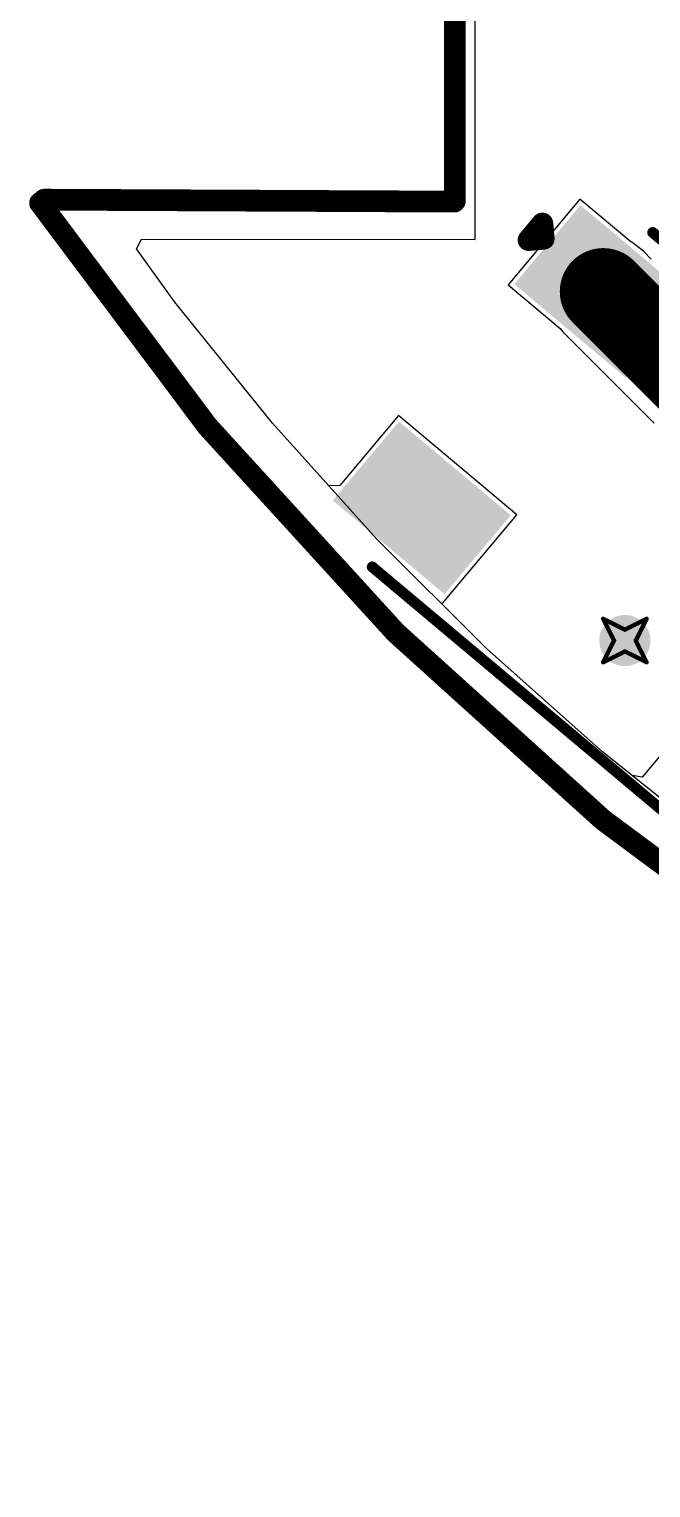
# Model space of a CAD drawing. Header units: millimetres. Extents: x -2 to 282, y -53 to 22.
# Drawn here: x -0.42 to 6.85, y -53.45 to -36.41 of the extents above; entities that cross this region are included whole.
import ezdxf

# ---------------------------------------------------------------- set-up
doc = ezdxf.new("R2010")
doc.units = ezdxf.units.MM
for name, color, linetype in [('BottomLayer', 5, 'Continuous'), ('DrillDrawing', 1, 'Continuous'), ('Mechanical1', 6, 'Continuous'), ('Mechanical2', 216, 'Continuous'), ('TopLayer', 1, 'Continuous'), ('TopOverlay', 2, 'Continuous'), ('TopPaste', 8, 'Continuous'), ('TopSolder', 216, 'Continuous'), ('ViaHoleLayer', 16, 'Continuous')]:
    doc.layers.add(name, color=color, linetype=linetype)

# ---------------------------------------------------------------- blocks, each defined once
blk = doc.blocks.new('WS2812B_XF02_W_25')
at = {"layer": 'TopLayer'}
for points in [[(-3.25, 2.15), (-1.75, 2.15), (-1.75, 1.15), (-3.25, 1.15)], [(3.25, 1.15), (1.75, 1.15), (1.75, 2.15), (3.25, 2.15)], [(-3.25, -1.15), (-1.75, -1.15), (-1.75, -2.15), (-3.25, -2.15)], [(1.75, -1.15), (3.25, -1.15), (3.25, -2.15), (1.75, -2.15)]]:
    blk.add_hatch(color=1, dxfattribs=at).paths.add_polyline_path(points)
at = {"layer": 'TopPaste'}
for points in [[(-3.25, 2.15), (-1.75, 2.15), (-1.75, 1.15), (-3.25, 1.15)], [(3.25, 1.15), (1.75, 1.15), (1.75, 2.15), (3.25, 2.15)], [(-3.25, -1.15), (-1.75, -1.15), (-1.75, -2.15), (-3.25, -2.15)], [(1.75, -1.15), (3.25, -1.15), (3.25, -2.15), (1.75, -2.15)]]:
    blk.add_hatch(color=8, dxfattribs=at).paths.add_polyline_path(points)
at = {"layer": 'TopSolder'}
for points in [[(-3.352, 2.252), (-1.648, 2.252), (-1.648, 1.048), (-3.352, 1.048)], [(3.352, 1.048), (1.648, 1.048), (1.648, 2.252), (3.352, 2.252)], [(-3.352, -1.048), (-1.648, -1.048), (-1.648, -2.252), (-3.352, -2.252)], [(1.648, -1.048), (3.352, -1.048), (3.352, -2.252), (1.648, -2.252)]]:
    blk.add_hatch(color=216, dxfattribs=at).paths.add_polyline_path(points)
at = {"layer": 'TopOverlay'}
for points, const_width in [([(-2.5, 2.551), (2.5, 2.551)], 0.127), ([(-3.556, 1.803), (-3.429, 1.676)], 0.254), ([(-3.556, 1.549), (-3.556, 1.803)], 0.254), ([(-3.556, 1.549), (-3.429, 1.676)], 0.254), ([(-2.5, -2.551), (2.5, -2.551)], 0.127)]:
    blk.add_lwpolyline(points, dxfattribs=dict(at, const_width=const_width))
for points, const_width in [([(-2.532, 2.551, 1), (-2.468, 2.551, 1)], 0.0635), ([(2.468, 2.551, 1), (2.532, 2.551, 1)], 0.0635), ([(-3.619, 1.803, 1), (-3.493, 1.803, 1)], 0.127), ([(-3.619, 1.803, 1), (-3.493, 1.803, 1)], 0.127), ([(-3.493, 1.676, 1), (-3.366, 1.676, 1)], 0.127), ([(-3.493, 1.676, 1), (-3.366, 1.676, 1)], 0.127), ([(-3.619, 1.549, 1), (-3.493, 1.549, 1)], 0.127), ([(-3.619, 1.549, 1), (-3.493, 1.549, 1)], 0.127), ([(-2.532, -2.551, 1), (-2.468, -2.551, 1)], 0.0635), ([(2.468, -2.551, 1), (2.532, -2.551, 1)], 0.0635)]:
    blk.add_lwpolyline(points, format="xyb", close=True, dxfattribs=dict(at, const_width=const_width))

msp = doc.modelspace()

# ---------------------------------------------------------------- hatches: boundary and pattern name
at = {"layer": 'BottomLayer'}
h = msp.add_hatch(color=5, dxfattribs=at)
edge = h.paths.add_edge_path()
edge.add_arc((6.543, -43.551), 0.3, 0, 360)
at = {"layer": 'TopLayer'}
h = msp.add_hatch(color=1, dxfattribs=at)
edge = h.paths.add_edge_path()
edge.add_arc((6.543, -43.551), 0.3, 0, 360)
at = {"layer": 'ViaHoleLayer'}
h = msp.add_hatch(color=16, dxfattribs=at)
edge = h.paths.add_edge_path()
edge.add_arc((6.543, -43.551), 0.15, 0, 360)

# ---------------------------------------------------------------- linework, layer by layer
at = {"layer": 'BottomLayer'}
for p, q in [((4.791, -38.865), (4.835, 0.396)), ((0.834, -38.973), (0.892, -38.86)), ((0.892, -38.86), (4.791, -38.865)), ((1.283, -39.597), (0.834, -38.973)), ((2.423, -41.011), (1.283, -39.597)), ((3.638, -42.361), (2.423, -41.011)), ((4.925, -43.643), (3.638, -42.361)), ((6.281, -44.853), (4.925, -43.643)), ((7.7, -45.987), (6.281, -44.853))]:
    msp.add_line(p, q, dxfattribs=at)
at = {"layer": 'DrillDrawing', "const_width": 0.0508}
for points in [[(6.289, -43.297), (6.543, -43.424)], [(6.289, -43.297), (6.416, -43.551)], [(6.543, -43.424), (6.797, -43.297)], [(6.67, -43.551), (6.797, -43.297)], [(6.289, -43.805), (6.416, -43.551)], [(6.67, -43.551), (6.797, -43.805)], [(6.289, -43.805), (6.543, -43.678)], [(6.543, -43.678), (6.797, -43.805)]]:
    msp.add_lwpolyline(points, dxfattribs=at)
at = {"layer": 'DrillDrawing', "const_width": 0.0254}
for points in [[(6.276, -43.297, 1), (6.302, -43.297, 1)], [(6.276, -43.297, 1), (6.302, -43.297, 1)], [(6.784, -43.297, 1), (6.81, -43.297, 1)], [(6.784, -43.297, 1), (6.81, -43.297, 1)], [(6.53, -43.424, 1), (6.556, -43.424, 1)], [(6.53, -43.424, 1), (6.556, -43.424, 1)], [(6.403, -43.551, 1), (6.429, -43.551, 1)], [(6.403, -43.551, 1), (6.429, -43.551, 1)], [(6.657, -43.551, 1), (6.683, -43.551, 1)], [(6.657, -43.551, 1), (6.683, -43.551, 1)], [(6.276, -43.805, 1), (6.302, -43.805, 1)], [(6.276, -43.805, 1), (6.302, -43.805, 1)], [(6.53, -43.678, 1), (6.556, -43.678, 1)], [(6.53, -43.678, 1), (6.556, -43.678, 1)], [(6.784, -43.805, 1), (6.81, -43.805, 1)], [(6.784, -43.805, 1), (6.81, -43.805, 1)]]:
    msp.add_lwpolyline(points, format="xyb", close=True, dxfattribs=at)
at = {"layer": 'Mechanical1', "const_width": 0.0127}
msp.add_lwpolyline([(0, 0, -3.218852), (-0.279, -38.414)], format="xyb", dxfattribs=at)
for points in [[(4.518, -38.414), (4.518, 0)], [(4.499, -0.027), (4.503, -38.457)], [(-0.298, -38.441), (4.503, -38.457)], [(-0.279, -38.414), (4.518, -38.414)]]:
    msp.add_lwpolyline(points, dxfattribs=at)
at = {"layer": 'Mechanical1', "const_width": 0.00635}
for points in [[(-0.301, -38.441, 1), (-0.295, -38.441, 1)], [(-0.282, -38.414, 1), (-0.276, -38.414, 1)], [(-0.282, -38.414, 1), (-0.276, -38.414, 1)], [(4.5, -38.457, 1), (4.506, -38.457, 1)], [(4.5, -38.457, 1), (4.506, -38.457, 1)], [(4.515, -38.414, 1), (4.521, -38.414, 1)], [(4.515, -38.414, 1), (4.521, -38.414, 1)]]:
    msp.add_lwpolyline(points, format="xyb", close=True, dxfattribs=at)
at = {"layer": 'Mechanical2', "const_width": 0.254}
msp.add_lwpolyline([(50.766, 5.478, -1.122171), (-0.294, -38.437)], format="xyb", dxfattribs=at)
for points in [[(4.551, 0.016), (4.555, -38.415)], [(4.554, -28.313), (4.555, -38.415)], [(-0.246, -38.398), (4.55, -38.421)], [(4.55, -38.421), (4.55, -38.415)], [(4.55, -38.415), (4.555, -38.415)]]:
    msp.add_lwpolyline(points, dxfattribs=at)
at = {"layer": 'Mechanical2', "const_width": 0.127}
for points in [[(-0.358, -38.437, 1), (-0.231, -38.437, 1)], [(-0.309, -38.398, 1), (-0.182, -38.398, 1)], [(4.486, -38.415, 1), (4.613, -38.415, 1)], [(4.486, -38.415, 1), (4.613, -38.415, 1)], [(4.486, -38.421, 1), (4.613, -38.421, 1)], [(4.486, -38.421, 1), (4.613, -38.421, 1)], [(4.491, -38.415, 1), (4.618, -38.415, 1)], [(4.491, -38.415, 1), (4.618, -38.415, 1)], [(4.491, -38.415, 1), (4.618, -38.415, 1)]]:
    msp.add_lwpolyline(points, format="xyb", close=True, dxfattribs=at)
at = {"layer": 'TopLayer'}
for p, q in [((4.791, -38.865), (4.835, 0.396)), ((6.018, -38.392), (5.179, -39.392)), ((6.612, -38.891), (6.018, -38.392)), ((0.834, -38.973), (0.892, -38.86)), ((0.892, -38.86), (4.791, -38.865)), ((1.283, -39.597), (0.834, -38.973)), ((6.623, -38.895), (6.612, -38.891)), ((6.761, -39.001), (6.623, -38.895)), ((6.852, -39.092), (6.761, -39.001)), ((5.179, -39.392), (5.788, -39.902)), ((2.423, -41.011), (1.283, -39.597)), ((5.788, -39.902), (5.819, -39.943)), ((5.819, -39.943), (6.886, -41.011)), ((3.082, -41.743), (2.423, -41.011)), ((3.897, -40.92), (3.209, -41.74)), ((5.279, -42.08), (3.897, -40.92)), ((3.209, -41.74), (3.082, -41.743)), ((4.441, -43.08), (5.279, -42.08)), ((4.402, -43.122), (4.441, -43.08)), ((4.925, -43.643), (4.402, -43.122)), ((4.441, -43.08), (4.441, -43.08)), ((6.281, -44.853), (4.925, -43.643)), ((7.107, -44.714), (6.745, -45.146)), ((6.627, -45.13), (6.281, -44.853)), ((6.745, -45.146), (6.627, -45.13))]:
    msp.add_line(p, q, dxfattribs=at)
at = {"layer": 'TopLayer', "const_width": 1.016}
msp.add_lwpolyline([(6.29, -39.472), (7.358, -40.54)], dxfattribs=at)
at = {"layer": 'TopLayer', "const_width": 0.508}
msp.add_lwpolyline([(6.036, -39.472, 1), (6.544, -39.472, 1)], format="xyb", close=True, dxfattribs=at)

# ---------------------------------------------------------------- block references
at = {"rotation": 320}
msp.add_blockref('WS2812B_XF02_W_25', (7.144, -42.343), dxfattribs=at)

doc.saveas('drawing.dxf')
